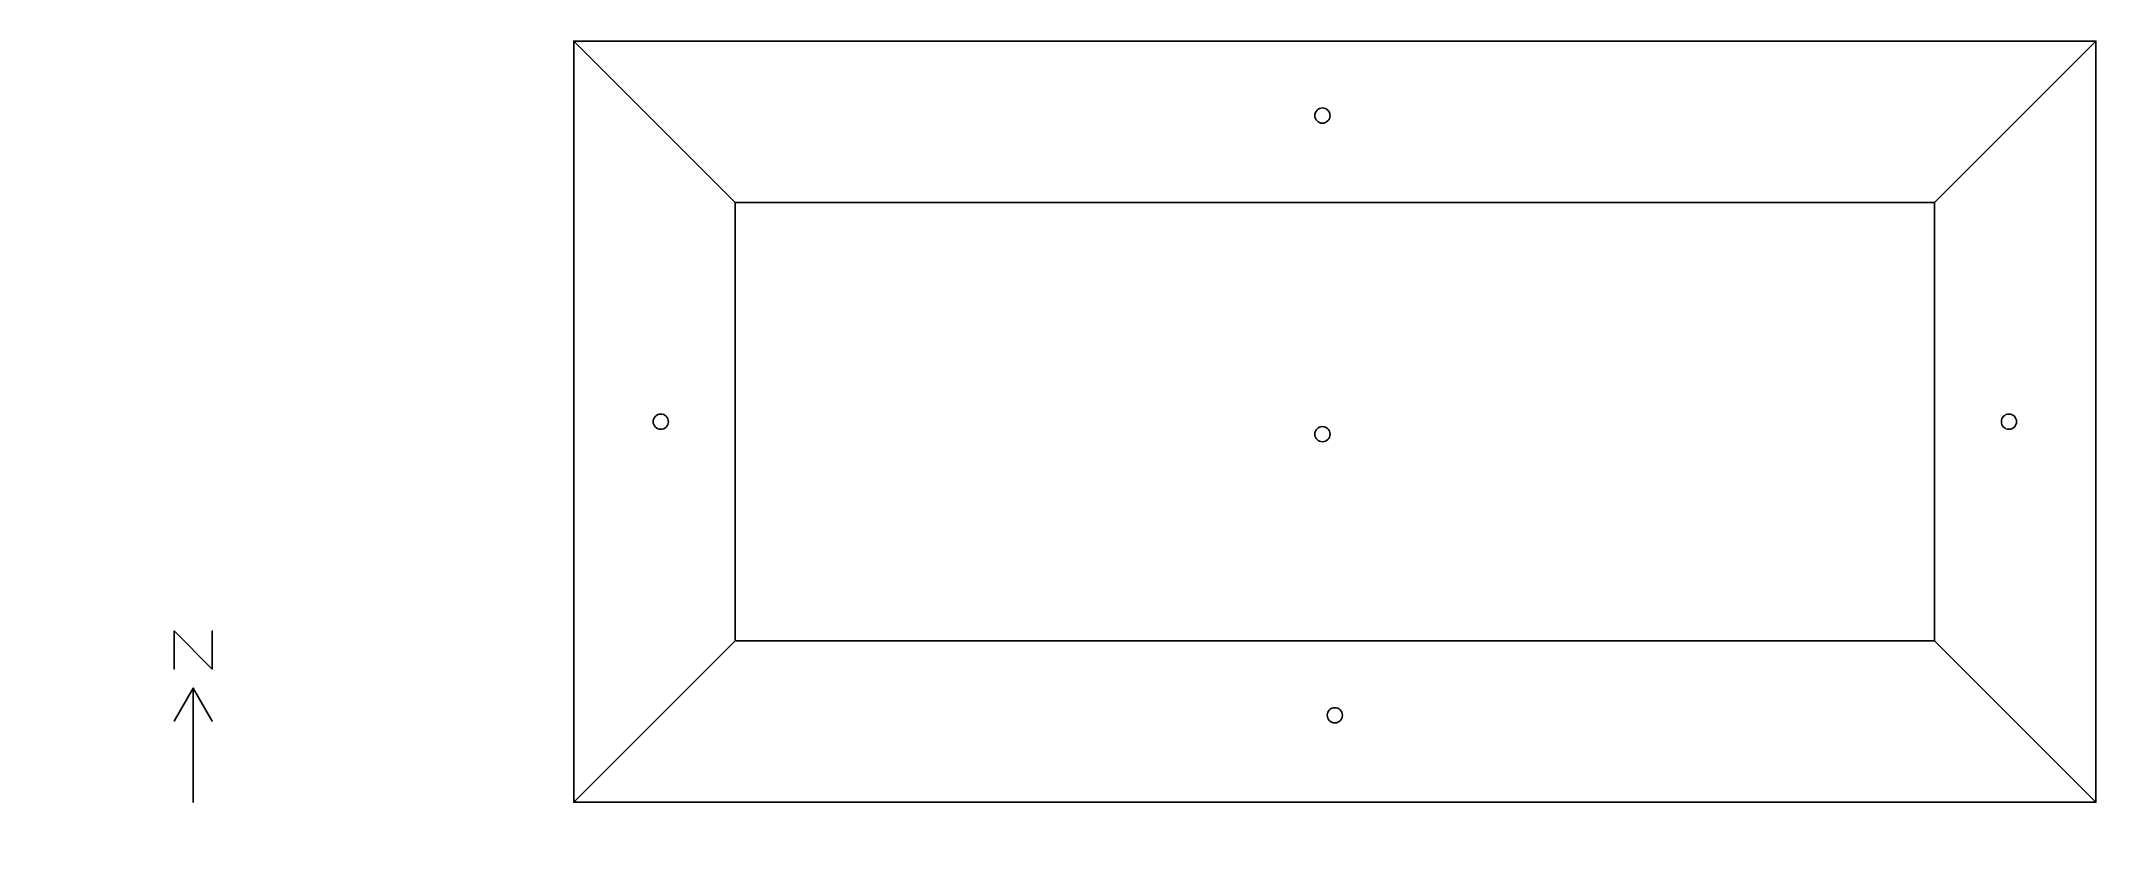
# Model space of a CAD drawing. Header units: metres. Extents: x -14 to 40, y -1.1 to 20.
import ezdxf

# ---------------------------------------------------------------- set-up
doc = ezdxf.new("R2010")
doc.units = ezdxf.units.M

msp = doc.modelspace()

# ---------------------------------------------------------------- linework, layer by layer
at = {"layer": '1', "color": 3}
for points in [[(-10.5, 4.5, 0.1), (-10.5, 4.5), (-10.5, 3.5), (-10.5, 3.5, 0.1)], [(-10.5, 4.5, 0.1), (-10.5, 4.5), (-9.5, 3.5), (-9.5, 3.5, 0.1)], [(-9.5, 4.5, 0.1), (-9.5, 4.5), (-9.5, 3.5), (-9.5, 3.5, 0.1)], [(-10, 3, 0.1), (-10, 3), (-10.5, 2.13397), (-10.5, 2.13397, 0.1)], [(-10, 3, 0.1), (-10, 3), (-10, 0), (-10, 0, 0.1)], [(-10, 3, 0.1), (-10, 3), (-9.5, 2.13397), (-9.5, 2.13397, 0.1)]]:
    msp.add_3dface(points, dxfattribs=at)
at = {"layer": 'ZN_1_FLR_1_SEC_1', "color": 10}
msp.add_circle((20, 2.285, 0.762), 0.2, dxfattribs=at)
at = {"layer": 'ZN_1_FLR_1_SEC_1', "color": 43}
for points in [[(4.24264, 4.24264, 4), (4.24264, 4.24264), (0, 0), (0, 0, 4)], [(35.75736, 4.24264, 4), (35.75736, 4.24264), (4.24264, 4.24264), (4.24264, 4.24264, 4)], [(40, 0, 4), (40, 0), (35.75736, 4.24264), (35.75736, 4.24264, 4)], [(0, 0, 4), (0, 0), (40, 0), (40, 0, 4)]]:
    msp.add_3dface(points, dxfattribs=at)
at = {"layer": 'ZN_1_FLR_1_SEC_1', "color": 8}
msp.add_3dface([(4.24264, 4.24264), (35.75736, 4.24264), (40, 0), (0, 0)], dxfattribs=at)
at = {"layer": 'ZN_1_FLR_1_SEC_1', "color": 15}
msp.add_3dface([(0, 0, 4), (40, 0, 4), (35.75736, 4.24264, 4), (4.24264, 4.24264, 4)], dxfattribs=at)
at = {"layer": 'ZN_1_FLR_1_SEC_2', "color": 10}
msp.add_circle((37.715, 10, 0.762), 0.2, dxfattribs=at)
at = {"layer": 'ZN_1_FLR_1_SEC_2', "color": 43}
for points in [[(40, 20, 4), (40, 20), (35.75736, 15.75736), (35.75736, 15.75736, 4)], [(40, 0, 4), (40, 0), (40, 20), (40, 20, 4)], [(35.75736, 15.75736, 4), (35.75736, 15.75736), (35.75736, 4.24264), (35.75736, 4.24264, 4)], [(35.75736, 4.24264, 4), (35.75736, 4.24264), (40, 0), (40, 0, 4)]]:
    msp.add_3dface(points, dxfattribs=at)
at = {"layer": 'ZN_1_FLR_1_SEC_2', "color": 8}
msp.add_3dface([(35.75736, 4.24264), (35.75736, 15.75736), (40, 20), (40, 0)], dxfattribs=at)
at = {"layer": 'ZN_1_FLR_1_SEC_2', "color": 15}
msp.add_3dface([(40, 0, 4), (40, 20, 4), (35.75736, 15.75736, 4), (35.75736, 4.24264, 4)], dxfattribs=at)
at = {"layer": 'ZN_1_FLR_1_SEC_3', "color": 10}
msp.add_circle((19.67264, 18.04236, 0.762), 0.2, dxfattribs=at)
at = {"layer": 'ZN_1_FLR_1_SEC_3', "color": 43}
for points in [[(40, 20, 4), (40, 20), (0, 20), (0, 20, 4)], [(0, 20, 4), (0, 20), (4.24264, 15.75736), (4.24264, 15.75736, 4)], [(35.75736, 15.75736, 4), (35.75736, 15.75736), (40, 20), (40, 20, 4)], [(4.24264, 15.75736, 4), (4.24264, 15.75736), (35.75736, 15.75736), (35.75736, 15.75736, 4)]]:
    msp.add_3dface(points, dxfattribs=at)
at = {"layer": 'ZN_1_FLR_1_SEC_3', "color": 8}
msp.add_3dface([(0, 20), (40, 20), (35.75736, 15.75736), (4.24264, 15.75736)], dxfattribs=at)
at = {"layer": 'ZN_1_FLR_1_SEC_3', "color": 15}
msp.add_3dface([(4.24264, 15.75736, 4), (35.75736, 15.75736, 4), (40, 20, 4), (0, 20, 4)], dxfattribs=at)
at = {"layer": 'ZN_1_FLR_1_SEC_4', "color": 10}
msp.add_circle((2.285, 10, 0.762), 0.2, dxfattribs=at)
at = {"layer": 'ZN_1_FLR_1_SEC_4', "color": 43}
for points in [[(4.24264, 15.75736, 4), (4.24264, 15.75736), (0, 20), (0, 20, 4)], [(0, 20, 4), (0, 20), (0, 0), (0, 0, 4)], [(4.24264, 4.24264, 4), (4.24264, 4.24264), (4.24264, 15.75736), (4.24264, 15.75736, 4)], [(0, 0, 4), (0, 0), (4.24264, 4.24264), (4.24264, 4.24264, 4)]]:
    msp.add_3dface(points, dxfattribs=at)
at = {"layer": 'ZN_1_FLR_1_SEC_4', "color": 8}
msp.add_3dface([(0, 20), (4.24264, 15.75736), (4.24264, 4.24264), (0, 0)], dxfattribs=at)
at = {"layer": 'ZN_1_FLR_1_SEC_4', "color": 15}
msp.add_3dface([(0, 0, 4), (4.24264, 4.24264, 4), (4.24264, 15.75736, 4), (0, 20, 4)], dxfattribs=at)
at = {"layer": 'ZN_1_FLR_1_SEC_5', "color": 10}
msp.add_circle((19.67264, 9.67264, 0.762), 0.2, dxfattribs=at)
at = {"layer": 'ZN_1_FLR_1_SEC_5', "color": 43}
for points in [[(35.75736, 15.75736, 4), (35.75736, 15.75736), (4.24264, 15.75736), (4.24264, 15.75736, 4)], [(4.24264, 15.75736, 4), (4.24264, 15.75736), (4.24264, 4.24264), (4.24264, 4.24264, 4)], [(35.75736, 4.24264, 4), (35.75736, 4.24264), (35.75736, 15.75736), (35.75736, 15.75736, 4)], [(4.24264, 4.24264, 4), (4.24264, 4.24264), (35.75736, 4.24264), (35.75736, 4.24264, 4)]]:
    msp.add_3dface(points, dxfattribs=at)
at = {"layer": 'ZN_1_FLR_1_SEC_5', "color": 8}
msp.add_3dface([(4.24264, 15.75736), (35.75736, 15.75736), (35.75736, 4.24264), (4.24264, 4.24264)], dxfattribs=at)
at = {"layer": 'ZN_1_FLR_1_SEC_5', "color": 15}
msp.add_3dface([(4.24264, 4.24264, 4), (35.75736, 4.24264, 4), (35.75736, 15.75736, 4), (4.24264, 15.75736, 4)], dxfattribs=at)

doc.saveas('drawing.dxf')
